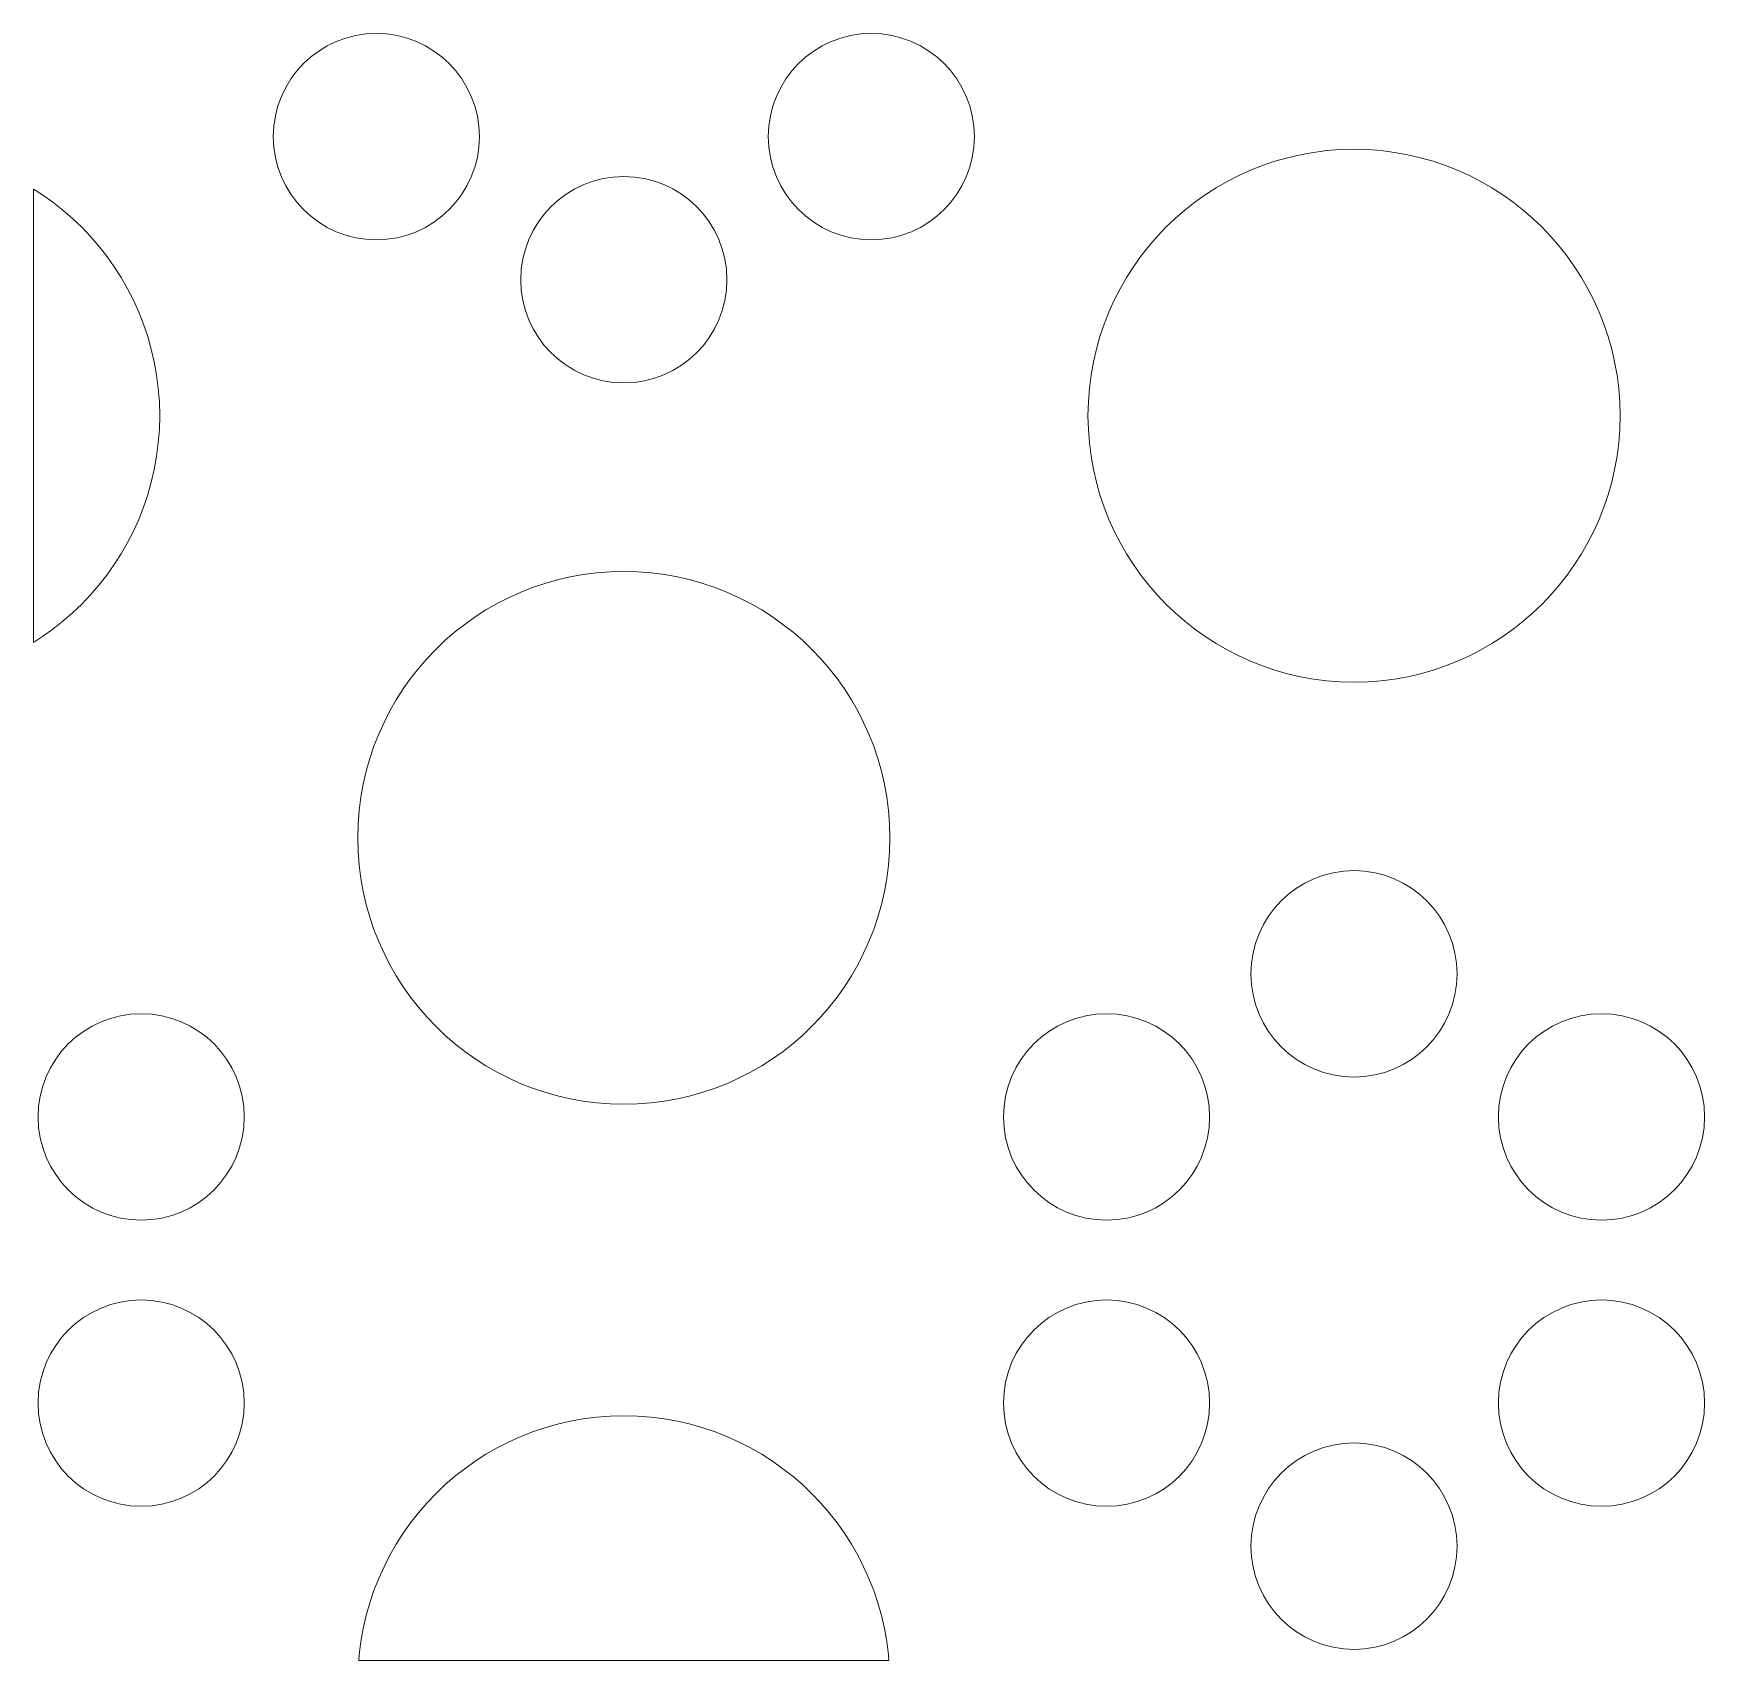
# Model space of a CAD drawing. Header units: millimetres. Extents: x -1200 to 1200, y -590 to 590.
# Drawn here: x -1200 to -905.4, y -590 to -303.1 of the extents above; entities that cross this region are included whole.
import ezdxf

# ---------------------------------------------------------------- set-up
doc = ezdxf.new("R2010")
doc.units = ezdxf.units.MM
doc.header["$MEASUREMENT"] = 0
doc.layers.add('Layer 1', color=7, linetype='Continuous')

msp = doc.modelspace()

# ---------------------------------------------------------------- linework, layer by layer
at = {"layer": 'Layer 1', "color": 250, "lineweight": 20}
for points, knots in [([(-1157.7501, -321.3092), (-1157.7501, -311.2579), (-1149.6158, -303.1121), (-1139.5788, -303.1121), (-1129.5465, -303.1121), (-1121.4071, -311.2579), (-1121.4071, -321.3092), (-1121.4071, -331.3557), (-1129.5465, -339.5016), (-1139.5788, -339.5016), (-1149.6158, -339.5016), (-1157.7501, -331.3557), (-1157.7501, -321.3092)], [0, 0, 0, 0, 0.25, 0.25, 0.25, 0.5, 0.5, 0.5, 0.75, 0.75, 0.75, 1, 1, 1, 1]), ([(-1070.4766, -321.3092), (-1070.4766, -311.2579), (-1062.3374, -303.1121), (-1052.3049, -303.1121), (-1042.2727, -303.1121), (-1034.1336, -311.2579), (-1034.1336, -321.3092), (-1034.1336, -331.3557), (-1042.2727, -339.5016), (-1052.3049, -339.5016), (-1062.3374, -339.5016), (-1070.4766, -331.3557), (-1070.4766, -321.3092)], [0, 0, 0, 0, 0.25, 0.25, 0.25, 0.5, 0.5, 0.5, 0.75, 0.75, 0.75, 1, 1, 1, 1]), ([(-1012.622, -382.2619), (-1012.622, -382.2619), (-1013.1453, -379.9894), (-1013.1453, -379.9894), (-1013.1453, -379.9894), (-1013.5602, -377.6783), (-1013.5602, -377.6783), (-1013.5602, -377.6783), (-1013.8592, -375.3285), (-1013.8592, -375.3285), (-1013.8592, -375.3285), (-1014.0377, -372.94), (-1014.0377, -372.94), (-1014.0377, -372.94), (-1014.1003, -370.5178), (-1014.1003, -370.5178), (-1014.1003, -370.5178), (-1014.0377, -368.0954), (-1014.0377, -368.0954), (-1014.0377, -368.0954), (-1013.8592, -365.707), (-1013.8592, -365.707), (-1013.8592, -365.707), (-1013.5602, -363.3547), (-1013.5602, -363.3547), (-1013.5602, -363.3547), (-1013.1453, -361.0435), (-1013.1453, -361.0435), (-1013.1453, -361.0435), (-1012.622, -358.7734), (-1012.622, -358.7734), (-1012.622, -358.7734), (-1011.9904, -356.5468), (-1011.9904, -356.5468), (-1011.9904, -356.5468), (-1011.2547, -354.3661), (-1011.2547, -354.3661), (-1011.2547, -354.3661), (-1010.4155, -352.236), (-1010.4155, -352.236), (-1010.4155, -352.236), (-1009.4772, -350.1567), (-1009.4772, -350.1567), (-1009.4772, -350.1567), (-1008.4404, -348.133), (-1008.4404, -348.133), (-1008.4404, -348.133), (-1007.3117, -346.1646), (-1007.3117, -346.1646), (-1007.3117, -346.1646), (-1006.0914, -344.2591), (-1006.0914, -344.2591), (-1006.0914, -344.2591), (-1004.7843, -342.4164), (-1004.7843, -342.4164), (-1004.7843, -342.4164), (-1003.3881, -340.6415), (-1003.3881, -340.6415), (-1003.3881, -340.6415), (-1001.912, -338.9341), (-1001.912, -338.9341), (-1001.912, -338.9341), (-1000.3568, -337.3015), (-1000.3568, -337.3015), (-1000.3568, -337.3015), (-998.7312, -335.7439), (-998.7312, -335.7439), (-998.7312, -335.7439), (-997.0237, -334.2658), (-997.0237, -334.2658), (-997.0237, -334.2658), (-995.2512, -332.8723), (-995.2512, -332.8723), (-995.2512, -332.8723), (-993.4111, -331.561), (-993.4111, -331.561), (-993.4111, -331.561), (-991.5084, -330.339), (-991.5084, -330.339), (-991.5084, -330.339), (-989.5454, -329.2088), (-989.5454, -329.2088), (-989.5454, -329.2088), (-987.5222, -328.1727), (-987.5222, -328.1727), (-987.5222, -328.1727), (-985.4457, -327.2309), (-985.4457, -327.2309), (-985.4457, -327.2309), (-983.3209, -326.3905), (-983.3209, -326.3905), (-983.3209, -326.3905), (-981.1409, -325.6513), (-981.1409, -325.6513), (-981.1409, -325.6513), (-978.9174, -325.0211), (-978.9174, -325.0211), (-978.9174, -325.0211), (-976.6482, -324.4946), (-976.6482, -324.4946), (-976.6482, -324.4946), (-974.3403, -324.0816), (-974.3403, -324.0816), (-974.3403, -324.0816), (-971.9938, -323.7821), (-971.9938, -323.7821), (-971.9938, -323.7821), (-969.6085, -323.6034), (-969.6085, -323.6034), (-969.6085, -323.6034), (-967.1898, -323.5431), (-967.1898, -323.5431), (-967.1898, -323.5431), (-964.7709, -323.6034), (-964.7709, -323.6034), (-964.7709, -323.6034), (-962.3882, -323.7821), (-962.3882, -323.7821), (-962.3882, -323.7821), (-960.0418, -324.0816), (-960.0418, -324.0816), (-960.0418, -324.0816), (-957.7314, -324.4946), (-957.7314, -324.4946), (-957.7314, -324.4946), (-955.4647, -325.0211), (-955.4647, -325.0211), (-955.4647, -325.0211), (-953.2386, -325.6513), (-953.2386, -325.6513), (-953.2386, -325.6513), (-951.0634, -326.3905), (-951.0634, -326.3905), (-951.0634, -326.3905), (-948.9338, -327.2309), (-948.9338, -327.2309), (-948.9338, -327.2309), (-946.8574, -328.1727), (-946.8574, -328.1727), (-946.8574, -328.1727), (-944.8366, -329.2088), (-944.8366, -329.2088), (-944.8366, -329.2088), (-942.8736, -330.339), (-942.8736, -330.339), (-942.8736, -330.339), (-940.9708, -331.561), (-940.9708, -331.561), (-940.9708, -331.561), (-939.1284, -332.8723), (-939.1284, -332.8723), (-939.1284, -332.8723), (-937.3559, -334.2658), (-937.3559, -334.2658), (-937.3559, -334.2658), (-935.6533, -335.7439), (-935.6533, -335.7439), (-935.6533, -335.7439), (-934.0229, -337.3015), (-934.0229, -337.3015), (-934.0229, -337.3015), (-932.4652, -338.9365), (-932.4652, -338.9365), (-932.4652, -338.9365), (-930.9916, -340.6415), (-930.9916, -340.6415), (-930.9916, -340.6415), (-929.5976, -342.4164), (-929.5976, -342.4164), (-929.5976, -342.4164), (-928.2881, -344.2591), (-928.2881, -344.2591), (-928.2881, -344.2591), (-927.0679, -346.1646), (-927.0679, -346.1646), (-927.0679, -346.1646), (-925.9392, -348.133), (-925.9392, -348.133), (-925.9392, -348.133), (-924.9047, -350.1567), (-924.9047, -350.1567), (-924.9047, -350.1567), (-923.9642, -352.236), (-923.9642, -352.236), (-923.9642, -352.236), (-923.1274, -354.3661), (-923.1274, -354.3661), (-923.1274, -354.3661), (-922.3895, -356.5468), (-922.3895, -356.5468), (-922.3895, -356.5468), (-921.7576, -358.7711), (-921.7576, -358.7711), (-921.7576, -358.7711), (-921.2342, -361.0435), (-921.2342, -361.0435), (-921.2342, -361.0435), (-920.8194, -363.3547), (-920.8194, -363.3547), (-920.8194, -363.3547), (-920.5252, -365.707), (-920.5252, -365.707), (-920.5252, -365.707), (-920.342, -368.0954), (-920.342, -368.0954), (-920.342, -368.0954), (-920.2818, -370.5178), (-920.2818, -370.5178), (-920.2818, -370.5178), (-920.342, -372.94), (-920.342, -372.94), (-920.342, -372.94), (-920.5252, -375.3285), (-920.5252, -375.3285), (-920.5252, -375.3285), (-920.8194, -377.6783), (-920.8194, -377.6783), (-920.8194, -377.6783), (-921.2342, -379.9918), (-921.2342, -379.9918), (-921.2342, -379.9918), (-921.7576, -382.2619), (-921.7576, -382.2619), (-921.7576, -382.2619), (-922.3895, -384.4862), (-922.3895, -384.4862), (-922.3895, -384.4862), (-923.1274, -386.667), (-923.1274, -386.667), (-923.1274, -386.667), (-923.9642, -388.7994), (-923.9642, -388.7994), (-923.9642, -388.7994), (-924.9047, -390.8764), (-924.9047, -390.8764), (-924.9047, -390.8764), (-925.9392, -392.9001), (-925.9392, -392.9001), (-925.9392, -392.9001), (-927.0679, -394.8683), (-927.0679, -394.8683), (-927.0679, -394.8683), (-928.2881, -396.7739), (-928.2881, -396.7739), (-928.2881, -396.7739), (-929.5976, -398.6164), (-929.5976, -398.6164), (-929.5976, -398.6164), (-930.9916, -400.394), (-930.9916, -400.394), (-930.9916, -400.394), (-932.4652, -402.0991), (-932.4652, -402.0991), (-932.4652, -402.0991), (-934.0229, -403.7315), (-934.0229, -403.7315), (-934.0229, -403.7315), (-935.6533, -405.2916), (-935.6533, -405.2916), (-935.6533, -405.2916), (-937.3559, -406.7672), (-937.3559, -406.7672), (-937.3559, -406.7672), (-939.1284, -408.1631), (-939.1284, -408.1631), (-939.1284, -408.1631), (-940.9708, -409.4743), (-940.9708, -409.4743), (-940.9708, -409.4743), (-942.8736, -410.6965), (-942.8736, -410.6965), (-942.8736, -410.6965), (-944.8366, -411.8267), (-944.8366, -411.8267), (-944.8366, -411.8267), (-946.8574, -412.8628), (-946.8574, -412.8628), (-946.8574, -412.8628), (-948.9338, -413.8047), (-948.9338, -413.8047), (-948.9338, -413.8047), (-951.0634, -414.6451), (-951.0634, -414.6451), (-951.0634, -414.6451), (-953.2386, -415.3817), (-953.2386, -415.3817), (-953.2386, -415.3817), (-955.4647, -416.0144), (-955.4647, -416.0144), (-955.4647, -416.0144), (-957.7314, -416.5384), (-957.7314, -416.5384), (-957.7314, -416.5384), (-960.0418, -416.9491), (-960.0418, -416.9491), (-960.0418, -416.9491), (-962.3882, -417.2484), (-962.3882, -417.2484), (-962.3882, -417.2484), (-964.7709, -417.4318), (-964.7709, -417.4318), (-964.7709, -417.4318), (-967.1898, -417.4923), (-967.1898, -417.4923), (-967.1898, -417.4923), (-969.6085, -417.4318), (-969.6085, -417.4318), (-969.6085, -417.4318), (-971.9938, -417.2484), (-971.9938, -417.2484), (-971.9938, -417.2484), (-974.3403, -416.9491), (-974.3403, -416.9491), (-974.3403, -416.9491), (-976.6506, -416.5384), (-976.6506, -416.5384), (-976.6506, -416.5384), (-978.9174, -416.0144), (-978.9174, -416.0144), (-978.9174, -416.0144), (-981.1409, -415.3817), (-981.1409, -415.3817), (-981.1409, -415.3817), (-983.3163, -414.6451), (-983.3163, -414.6451), (-983.3163, -414.6451), (-985.4457, -413.8047), (-985.4457, -413.8047), (-985.4457, -413.8047), (-987.5222, -412.8628), (-987.5222, -412.8628), (-987.5222, -412.8628), (-989.5454, -411.8267), (-989.5454, -411.8267), (-989.5454, -411.8267), (-991.5084, -410.6965), (-991.5084, -410.6965), (-991.5084, -410.6965), (-993.4111, -409.4743), (-993.4111, -409.4743), (-993.4111, -409.4743), (-995.2512, -408.1631), (-995.2512, -408.1631), (-995.2512, -408.1631), (-997.0237, -406.7672), (-997.0237, -406.7672), (-997.0237, -406.7672), (-998.7312, -405.2916), (-998.7312, -405.2916), (-998.7312, -405.2916), (-1000.3568, -403.7315), (-1000.3568, -403.7315), (-1000.3568, -403.7315), (-1001.912, -402.0991), (-1001.912, -402.0991), (-1001.912, -402.0991), (-1003.3881, -400.394), (-1003.3881, -400.394), (-1003.3881, -400.394), (-1004.7843, -398.6164), (-1004.7843, -398.6164), (-1004.7843, -398.6164), (-1006.0914, -396.7739), (-1006.0914, -396.7739), (-1006.0914, -396.7739), (-1007.3117, -394.8683), (-1007.3117, -394.8683), (-1007.3117, -394.8683), (-1008.4404, -392.9001), (-1008.4404, -392.9001), (-1008.4404, -392.9001), (-1009.4772, -390.8764), (-1009.4772, -390.8764), (-1009.4772, -390.8764), (-1010.4155, -388.7994), (-1010.4155, -388.7994), (-1010.4155, -388.7994), (-1011.2547, -386.667), (-1011.2547, -386.667), (-1011.2547, -386.667), (-1011.9904, -384.4862), (-1011.9904, -384.4862), (-1011.9904, -384.4862), (-1012.622, -382.2619), (-1012.622, -382.2619)], [0, 0, 0, 0, 0.0078125, 0.0078125, 0.0078125, 0.015625, 0.015625, 0.015625, 0.0234375, 0.0234375, 0.0234375, 0.03125, 0.03125, 0.03125, 0.0390625, 0.0390625, 0.0390625, 0.046875, 0.046875, 0.046875, 0.0546875, 0.0546875, 0.0546875, 0.0625, 0.0625, 0.0625, 0.0703125, 0.0703125, 0.0703125, 0.078125, 0.078125, 0.078125, 0.0859375, 0.0859375, 0.0859375, 0.09375, 0.09375, 0.09375, 0.1015625, 0.1015625, 0.1015625, 0.109375, 0.109375, 0.109375, 0.1171875, 0.1171875, 0.1171875, 0.125, 0.125, 0.125, 0.1328125, 0.1328125, 0.1328125, 0.140625, 0.140625, 0.140625, 0.1484375, 0.1484375, 0.1484375, 0.15625, 0.15625, 0.15625, 0.1640625, 0.1640625, 0.1640625, 0.171875, 0.171875, 0.171875, 0.1796875, 0.1796875, 0.1796875, 0.1875, 0.1875, 0.1875, 0.1953125, 0.1953125, 0.1953125, 0.203125, 0.203125, 0.203125, 0.2109375, 0.2109375, 0.2109375, 0.21875, 0.21875, 0.21875, 0.2265625, 0.2265625, 0.2265625, 0.234375, 0.234375, 0.234375, 0.2421875, 0.2421875, 0.2421875, 0.25, 0.25, 0.25, 0.2578125, 0.2578125, 0.2578125, 0.265625, 0.265625, 0.265625, 0.2734375, 0.2734375, 0.2734375, 0.28125, 0.28125, 0.28125, 0.2890625, 0.2890625, 0.2890625, 0.296875, 0.296875, 0.296875, 0.3046875, 0.3046875, 0.3046875, 0.3125, 0.3125, 0.3125, 0.3203125, 0.3203125, 0.3203125, 0.328125, 0.328125, 0.328125, 0.3359375, 0.3359375, 0.3359375, 0.34375, 0.34375, 0.34375, 0.3515625, 0.3515625, 0.3515625, 0.359375, 0.359375, 0.359375, 0.3671875, 0.3671875, 0.3671875, 0.375, 0.375, 0.375, 0.3828125, 0.3828125, 0.3828125, 0.390625, 0.390625, 0.390625, 0.3984375, 0.3984375, 0.3984375, 0.40625, 0.40625, 0.40625, 0.4140625, 0.4140625, 0.4140625, 0.421875, 0.421875, 0.421875, 0.4296875, 0.4296875, 0.4296875, 0.4375, 0.4375, 0.4375, 0.4453125, 0.4453125, 0.4453125, 0.453125, 0.453125, 0.453125, 0.4609375, 0.4609375, 0.4609375, 0.46875, 0.46875, 0.46875, 0.4765625, 0.4765625, 0.4765625, 0.484375, 0.484375, 0.484375, 0.4921875, 0.4921875, 0.4921875, 0.5, 0.5, 0.5, 0.5078125, 0.5078125, 0.5078125, 0.515625, 0.515625, 0.515625, 0.5234375, 0.5234375, 0.5234375, 0.53125, 0.53125, 0.53125, 0.5390625, 0.5390625, 0.5390625, 0.546875, 0.546875, 0.546875, 0.5546875, 0.5546875, 0.5546875, 0.5625, 0.5625, 0.5625, 0.5703125, 0.5703125, 0.5703125, 0.578125, 0.578125, 0.578125, 0.5859375, 0.5859375, 0.5859375, 0.59375, 0.59375, 0.59375, 0.6015625, 0.6015625, 0.6015625, 0.609375, 0.609375, 0.609375, 0.6171875, 0.6171875, 0.6171875, 0.625, 0.625, 0.625, 0.6328125, 0.6328125, 0.6328125, 0.640625, 0.640625, 0.640625, 0.6484375, 0.6484375, 0.6484375, 0.65625, 0.65625, 0.65625, 0.6640625, 0.6640625, 0.6640625, 0.671875, 0.671875, 0.671875, 0.6796875, 0.6796875, 0.6796875, 0.6875, 0.6875, 0.6875, 0.6953125, 0.6953125, 0.6953125, 0.703125, 0.703125, 0.703125, 0.7109375, 0.7109375, 0.7109375, 0.71875, 0.71875, 0.71875, 0.7265625, 0.7265625, 0.7265625, 0.734375, 0.734375, 0.734375, 0.7421875, 0.7421875, 0.7421875, 0.75, 0.75, 0.75, 0.7578125, 0.7578125, 0.7578125, 0.765625, 0.765625, 0.765625, 0.7734375, 0.7734375, 0.7734375, 0.78125, 0.78125, 0.78125, 0.7890625, 0.7890625, 0.7890625, 0.796875, 0.796875, 0.796875, 0.8046875, 0.8046875, 0.8046875, 0.8125, 0.8125, 0.8125, 0.8203125, 0.8203125, 0.8203125, 0.828125, 0.828125, 0.828125, 0.8359375, 0.8359375, 0.8359375, 0.84375, 0.84375, 0.84375, 0.8515625, 0.8515625, 0.8515625, 0.859375, 0.859375, 0.859375, 0.8671875, 0.8671875, 0.8671875, 0.875, 0.875, 0.875, 0.8828125, 0.8828125, 0.8828125, 0.890625, 0.890625, 0.890625, 0.8984375, 0.8984375, 0.8984375, 0.90625, 0.90625, 0.90625, 0.9140625, 0.9140625, 0.9140625, 0.921875, 0.921875, 0.921875, 0.9296875, 0.9296875, 0.9296875, 0.9375, 0.9375, 0.9375, 0.9453125, 0.9453125, 0.9453125, 0.953125, 0.953125, 0.953125, 0.9609375, 0.9609375, 0.9609375, 0.96875, 0.96875, 0.96875, 0.9765625, 0.9765625, 0.9765625, 0.984375, 0.984375, 0.984375, 0.9921875, 0.9921875, 0.9921875, 1, 1, 1, 1]), ([(-1095.9429, -328.3392), (-1085.9084, -328.3392), (-1077.7715, -336.4877), (-1077.7715, -346.5366), (-1077.7715, -356.5855), (-1085.9084, -364.7338), (-1095.9429, -364.7338), (-1105.9777, -364.7338), (-1114.1146, -356.5855), (-1114.1146, -346.5366), (-1114.1146, -336.4877), (-1105.9777, -328.3392), (-1095.9429, -328.3392)], [0, 0, 0, 0, 0.25, 0.25, 0.25, 0.5, 0.5, 0.5, 0.75, 0.75, 0.75, 1, 1, 1, 1]), ([(-1200.05, -410.4876), (-1200.05, -410.4876), (-1200.05, -330.5479), (-1200.05, -330.5479), (-1200.05, -330.5479), (-1198.4725, -331.561), (-1198.4725, -331.561), (-1198.4725, -331.561), (-1196.6323, -332.8723), (-1196.6323, -332.8723), (-1196.6323, -332.8723), (-1194.8599, -334.2658), (-1194.8599, -334.2658), (-1194.8599, -334.2658), (-1193.1549, -335.7439), (-1193.1549, -335.7439), (-1193.1549, -335.7439), (-1191.5246, -337.3015), (-1191.5246, -337.3015), (-1191.5246, -337.3015), (-1189.9692, -338.9365), (-1189.9692, -338.9365), (-1189.9692, -338.9365), (-1188.4932, -340.6415), (-1188.4932, -340.6415), (-1188.4932, -340.6415), (-1187.1018, -342.4164), (-1187.1018, -342.4164), (-1187.1018, -342.4164), (-1185.7923, -344.2591), (-1185.7923, -344.2591), (-1185.7923, -344.2591), (-1184.5719, -346.1646), (-1184.5719, -346.1646), (-1184.5719, -346.1646), (-1183.4433, -348.133), (-1183.4433, -348.133), (-1183.4433, -348.133), (-1182.4087, -350.1567), (-1182.4087, -350.1567), (-1182.4087, -350.1567), (-1181.4683, -352.236), (-1181.4683, -352.236), (-1181.4683, -352.236), (-1180.6291, -354.3661), (-1180.6291, -354.3661), (-1180.6291, -354.3661), (-1179.8934, -356.5468), (-1179.8934, -356.5468), (-1179.8934, -356.5468), (-1179.2617, -358.7711), (-1179.2617, -358.7711), (-1179.2617, -358.7711), (-1178.7384, -361.0435), (-1178.7384, -361.0435), (-1178.7384, -361.0435), (-1178.3235, -363.3547), (-1178.3235, -363.3547), (-1178.3235, -363.3547), (-1178.0268, -365.707), (-1178.0268, -365.707), (-1178.0268, -365.707), (-1177.846, -368.0954), (-1177.846, -368.0954), (-1177.846, -368.0954), (-1177.7833, -370.5178), (-1177.7833, -370.5178), (-1177.7833, -370.5178), (-1177.846, -372.94), (-1177.846, -372.94), (-1177.846, -372.94), (-1178.0268, -375.3285), (-1178.0268, -375.3285), (-1178.0268, -375.3285), (-1178.3235, -377.6783), (-1178.3235, -377.6783), (-1178.3235, -377.6783), (-1178.7384, -379.9918), (-1178.7384, -379.9918), (-1178.7384, -379.9918), (-1179.2617, -382.2619), (-1179.2617, -382.2619), (-1179.2617, -382.2619), (-1179.8934, -384.4862), (-1179.8934, -384.4862), (-1179.8934, -384.4862), (-1180.6291, -386.667), (-1180.6291, -386.667), (-1180.6291, -386.667), (-1181.4683, -388.7994), (-1181.4683, -388.7994), (-1181.4683, -388.7994), (-1182.4087, -390.8764), (-1182.4087, -390.8764), (-1182.4087, -390.8764), (-1183.4433, -392.9001), (-1183.4433, -392.9001), (-1183.4433, -392.9001), (-1184.5719, -394.8683), (-1184.5719, -394.8683), (-1184.5719, -394.8683), (-1185.7923, -396.7739), (-1185.7923, -396.7739), (-1185.7923, -396.7739), (-1187.1018, -398.6164), (-1187.1018, -398.6164), (-1187.1018, -398.6164), (-1188.4932, -400.394), (-1188.4932, -400.394), (-1188.4932, -400.394), (-1189.9692, -402.0991), (-1189.9692, -402.0991), (-1189.9692, -402.0991), (-1191.5246, -403.7315), (-1191.5246, -403.7315), (-1191.5246, -403.7315), (-1193.1572, -405.2916), (-1193.1572, -405.2916), (-1193.1572, -405.2916), (-1194.8599, -406.7672), (-1194.8599, -406.7672), (-1194.8599, -406.7672), (-1196.6323, -408.1631), (-1196.6323, -408.1631), (-1196.6323, -408.1631), (-1198.4725, -409.4743), (-1198.4725, -409.4743), (-1198.4725, -409.4743), (-1200.05, -410.4876), (-1200.05, -410.4876)], [0, 0, 0, 0, 0.02325581, 0.02325581, 0.02325581, 0.04651163, 0.04651163, 0.04651163, 0.06976744, 0.06976744, 0.06976744, 0.09302326, 0.09302326, 0.09302326, 0.11627907, 0.11627907, 0.11627907, 0.13953488, 0.13953488, 0.13953488, 0.1627907, 0.1627907, 0.1627907, 0.18604651, 0.18604651, 0.18604651, 0.20930233, 0.20930233, 0.20930233, 0.23255814, 0.23255814, 0.23255814, 0.25581395, 0.25581395, 0.25581395, 0.27906977, 0.27906977, 0.27906977, 0.30232558, 0.30232558, 0.30232558, 0.3255814, 0.3255814, 0.3255814, 0.34883721, 0.34883721, 0.34883721, 0.37209302, 0.37209302, 0.37209302, 0.39534884, 0.39534884, 0.39534884, 0.41860465, 0.41860465, 0.41860465, 0.44186047, 0.44186047, 0.44186047, 0.46511628, 0.46511628, 0.46511628, 0.48837209, 0.48837209, 0.48837209, 0.51162791, 0.51162791, 0.51162791, 0.53488372, 0.53488372, 0.53488372, 0.55813953, 0.55813953, 0.55813953, 0.58139535, 0.58139535, 0.58139535, 0.60465116, 0.60465116, 0.60465116, 0.62790698, 0.62790698, 0.62790698, 0.65116279, 0.65116279, 0.65116279, 0.6744186, 0.6744186, 0.6744186, 0.69767442, 0.69767442, 0.69767442, 0.72093023, 0.72093023, 0.72093023, 0.74418605, 0.74418605, 0.74418605, 0.76744186, 0.76744186, 0.76744186, 0.79069767, 0.79069767, 0.79069767, 0.81395349, 0.81395349, 0.81395349, 0.8372093, 0.8372093, 0.8372093, 0.86046512, 0.86046512, 0.86046512, 0.88372093, 0.88372093, 0.88372093, 0.90697674, 0.90697674, 0.90697674, 0.93023256, 0.93023256, 0.93023256, 0.95348837, 0.95348837, 0.95348837, 0.97674419, 0.97674419, 0.97674419, 1, 1, 1, 1]), ([(-1142.8511, -444.9561), (-1142.8511, -444.9561), (-1142.7908, -442.5337), (-1142.7908, -442.5337), (-1142.7908, -442.5337), (-1142.6077, -440.1453), (-1142.6077, -440.1453), (-1142.6077, -440.1453), (-1142.311, -437.7955), (-1142.311, -437.7955), (-1142.311, -437.7955), (-1141.8962, -435.4843), (-1141.8962, -435.4843), (-1141.8962, -435.4843), (-1141.3753, -433.2117), (-1141.3753, -433.2117), (-1141.3753, -433.2117), (-1140.7433, -430.9875), (-1140.7433, -430.9875), (-1140.7433, -430.9875), (-1140.0056, -428.8067), (-1140.0056, -428.8067), (-1140.0056, -428.8067), (-1139.1686, -426.6766), (-1139.1686, -426.6766), (-1139.1686, -426.6766), (-1138.2281, -424.5974), (-1138.2281, -424.5974), (-1138.2281, -424.5974), (-1137.1912, -422.5735), (-1137.1912, -422.5735), (-1137.1912, -422.5735), (-1136.0649, -420.6053), (-1136.0649, -420.6053), (-1136.0649, -420.6053), (-1134.8422, -418.6999), (-1134.8422, -418.6999), (-1134.8422, -418.6999), (-1133.5351, -416.8572), (-1133.5351, -416.8572), (-1133.5351, -416.8572), (-1132.1387, -415.0797), (-1132.1387, -415.0797), (-1132.1387, -415.0797), (-1130.6653, -413.3748), (-1130.6653, -413.3748), (-1130.6653, -413.3748), (-1129.1123, -411.7421), (-1129.1123, -411.7421), (-1129.1123, -411.7421), (-1127.4796, -410.1844), (-1127.4796, -410.1844), (-1127.4796, -410.1844), (-1125.777, -408.7065), (-1125.777, -408.7065), (-1125.777, -408.7065), (-1124.0044, -407.313), (-1124.0044, -407.313), (-1124.0044, -407.313), (-1122.162, -405.9992), (-1122.162, -405.9992), (-1122.162, -405.9992), (-1120.2592, -404.7772), (-1120.2592, -404.7772), (-1120.2592, -404.7772), (-1118.2962, -403.6471), (-1118.2962, -403.6471), (-1118.2962, -403.6471), (-1116.2753, -402.611), (-1116.2753, -402.611), (-1116.2753, -402.611), (-1114.1965, -401.6692), (-1114.1965, -401.6692), (-1114.1965, -401.6692), (-1112.0696, -400.8287), (-1112.0696, -400.8287), (-1112.0696, -400.8287), (-1109.8894, -400.0922), (-1109.8894, -400.0922), (-1109.8894, -400.0922), (-1107.6683, -399.4594), (-1107.6683, -399.4594), (-1107.6683, -399.4594), (-1105.4015, -398.9352), (-1105.4015, -398.9352), (-1105.4015, -398.9352), (-1103.0934, -398.5248), (-1103.0934, -398.5248), (-1103.0934, -398.5248), (-1100.7446, -398.2252), (-1100.7446, -398.2252), (-1100.7446, -398.2252), (-1098.3619, -398.0417), (-1098.3619, -398.0417), (-1098.3619, -398.0417), (-1095.9429, -397.9813), (-1095.9429, -397.9813), (-1095.9429, -397.9813), (-1093.5218, -398.0417), (-1093.5218, -398.0417), (-1093.5218, -398.0417), (-1091.1391, -398.2252), (-1091.1391, -398.2252), (-1091.1391, -398.2252), (-1088.7902, -398.5248), (-1088.7902, -398.5248), (-1088.7902, -398.5248), (-1086.4798, -398.9352), (-1086.4798, -398.9352), (-1086.4798, -398.9352), (-1084.2155, -399.4594), (-1084.2155, -399.4594), (-1084.2155, -399.4594), (-1081.9943, -400.0922), (-1081.9943, -400.0922), (-1081.9943, -400.0922), (-1079.8141, -400.8287), (-1079.8141, -400.8287), (-1079.8141, -400.8287), (-1077.6872, -401.6692), (-1077.6872, -401.6692), (-1077.6872, -401.6692), (-1075.6108, -402.611), (-1075.6108, -402.611), (-1075.6108, -402.611), (-1073.5875, -403.6471), (-1073.5875, -403.6471), (-1073.5875, -403.6471), (-1071.6244, -404.7772), (-1071.6244, -404.7772), (-1071.6244, -404.7772), (-1069.7216, -405.9992), (-1069.7216, -405.9992), (-1069.7216, -405.9992), (-1067.884, -407.313), (-1067.884, -407.313), (-1067.884, -407.313), (-1066.1066, -408.7065), (-1066.1066, -408.7065), (-1066.1066, -408.7065), (-1064.4041, -410.1844), (-1064.4041, -410.1844), (-1064.4041, -410.1844), (-1062.7714, -411.7421), (-1062.7714, -411.7421), (-1062.7714, -411.7421), (-1061.2184, -413.3748), (-1061.2184, -413.3748), (-1061.2184, -413.3748), (-1059.7425, -415.0797), (-1059.7425, -415.0797), (-1059.7425, -415.0797), (-1058.3485, -416.8572), (-1058.3485, -416.8572), (-1058.3485, -416.8572), (-1057.0415, -418.6999), (-1057.0415, -418.6999), (-1057.0415, -418.6999), (-1055.8187, -420.6053), (-1055.8187, -420.6053), (-1055.8187, -420.6053), (-1054.6924, -422.5735), (-1054.6924, -422.5735), (-1054.6924, -422.5735), (-1053.6556, -424.5974), (-1053.6556, -424.5974), (-1053.6556, -424.5974), (-1052.7175, -426.6766), (-1052.7175, -426.6766), (-1052.7175, -426.6766), (-1051.8782, -428.8067), (-1051.8782, -428.8067), (-1051.8782, -428.8067), (-1051.1403, -430.9875), (-1051.1403, -430.9875), (-1051.1403, -430.9875), (-1050.5084, -433.2117), (-1050.5084, -433.2117), (-1050.5084, -433.2117), (-1049.9875, -435.4843), (-1049.9875, -435.4843), (-1049.9875, -435.4843), (-1049.5727, -437.7955), (-1049.5727, -437.7955), (-1049.5727, -437.7955), (-1049.2736, -440.1453), (-1049.2736, -440.1453), (-1049.2736, -440.1453), (-1049.0929, -442.5337), (-1049.0929, -442.5337), (-1049.0929, -442.5337), (-1049.0325, -444.9561), (-1049.0325, -444.9561), (-1049.0325, -444.9561), (-1049.0929, -447.3782), (-1049.0929, -447.3782), (-1049.0929, -447.3782), (-1049.2736, -449.7667), (-1049.2736, -449.7667), (-1049.2736, -449.7667), (-1049.5727, -452.1189), (-1049.5727, -452.1189), (-1049.5727, -452.1189), (-1049.9875, -454.4301), (-1049.9875, -454.4301), (-1049.9875, -454.4301), (-1050.5084, -456.7002), (-1050.5084, -456.7002), (-1050.5084, -456.7002), (-1051.1403, -458.9269), (-1051.1403, -458.9269), (-1051.1403, -458.9269), (-1051.8782, -461.1076), (-1051.8782, -461.1076), (-1051.8782, -461.1076), (-1052.7175, -463.2377), (-1052.7175, -463.2377), (-1052.7175, -463.2377), (-1053.6556, -465.317), (-1053.6556, -465.317), (-1053.6556, -465.317), (-1054.6924, -467.3409), (-1054.6924, -467.3409), (-1054.6924, -467.3409), (-1055.8187, -469.3092), (-1055.8187, -469.3092), (-1055.8187, -469.3092), (-1057.0415, -471.217), (-1057.0415, -471.217), (-1057.0415, -471.217), (-1058.3485, -473.0572), (-1058.3485, -473.0572), (-1058.3485, -473.0572), (-1059.7425, -474.8346), (-1059.7425, -474.8346), (-1059.7425, -474.8346), (-1061.2184, -476.5396), (-1061.2184, -476.5396), (-1061.2184, -476.5396), (-1062.7714, -478.1723), (-1062.7714, -478.1723), (-1062.7714, -478.1723), (-1064.4041, -479.7299), (-1064.4041, -479.7299), (-1064.4041, -479.7299), (-1066.1066, -481.2078), (-1066.1066, -481.2078), (-1066.1066, -481.2078), (-1067.8792, -482.6014), (-1067.8792, -482.6014), (-1067.8792, -482.6014), (-1069.7216, -483.9127), (-1069.7216, -483.9127), (-1069.7216, -483.9127), (-1071.6244, -485.1347), (-1071.6244, -485.1347), (-1071.6244, -485.1347), (-1073.5875, -486.265), (-1073.5875, -486.265), (-1073.5875, -486.265), (-1075.6108, -487.301), (-1075.6108, -487.301), (-1075.6108, -487.301), (-1077.6872, -488.2427), (-1077.6872, -488.2427), (-1077.6872, -488.2427), (-1079.8141, -489.0856), (-1079.8141, -489.0856), (-1079.8141, -489.0856), (-1081.9943, -489.8198), (-1081.9943, -489.8198), (-1081.9943, -489.8198), (-1084.2155, -490.4526), (-1084.2155, -490.4526), (-1084.2155, -490.4526), (-1086.4798, -490.9791), (-1086.4798, -490.9791), (-1086.4798, -490.9791), (-1088.7902, -491.3921), (-1088.7902, -491.3921), (-1088.7902, -491.3921), (-1091.1391, -491.6915), (-1091.1391, -491.6915), (-1091.1391, -491.6915), (-1093.5218, -491.8702), (-1093.5218, -491.8702), (-1093.5218, -491.8702), (-1095.9429, -491.9306), (-1095.9429, -491.9306), (-1095.9429, -491.9306), (-1098.3619, -491.8702), (-1098.3619, -491.8702), (-1098.3619, -491.8702), (-1100.7446, -491.6915), (-1100.7446, -491.6915), (-1100.7446, -491.6915), (-1103.0934, -491.3921), (-1103.0934, -491.3921), (-1103.0934, -491.3921), (-1105.4015, -490.9791), (-1105.4015, -490.9791), (-1105.4015, -490.9791), (-1107.6683, -490.4526), (-1107.6683, -490.4526), (-1107.6683, -490.4526), (-1109.8894, -489.8198), (-1109.8894, -489.8198), (-1109.8894, -489.8198), (-1112.0696, -489.0834), (-1112.0696, -489.0834), (-1112.0696, -489.0834), (-1114.1965, -488.2427), (-1114.1965, -488.2427), (-1114.1965, -488.2427), (-1116.2753, -487.301), (-1116.2753, -487.301), (-1116.2753, -487.301), (-1118.2962, -486.265), (-1118.2962, -486.265), (-1118.2962, -486.265), (-1120.2592, -485.1347), (-1120.2592, -485.1347), (-1120.2592, -485.1347), (-1122.162, -483.9127), (-1122.162, -483.9127), (-1122.162, -483.9127), (-1124.0044, -482.6014), (-1124.0044, -482.6014), (-1124.0044, -482.6014), (-1125.777, -481.2078), (-1125.777, -481.2078), (-1125.777, -481.2078), (-1127.4796, -479.7299), (-1127.4796, -479.7299), (-1127.4796, -479.7299), (-1129.1123, -478.1723), (-1129.1123, -478.1723), (-1129.1123, -478.1723), (-1130.6653, -476.5396), (-1130.6653, -476.5396), (-1130.6653, -476.5396), (-1132.1387, -474.8346), (-1132.1387, -474.8346), (-1132.1387, -474.8346), (-1133.5351, -473.0572), (-1133.5351, -473.0572), (-1133.5351, -473.0572), (-1134.8422, -471.217), (-1134.8422, -471.217), (-1134.8422, -471.217), (-1136.0649, -469.3092), (-1136.0649, -469.3092), (-1136.0649, -469.3092), (-1137.1912, -467.3409), (-1137.1912, -467.3409), (-1137.1912, -467.3409), (-1138.2281, -465.317), (-1138.2281, -465.317), (-1138.2281, -465.317), (-1139.1686, -463.2377), (-1139.1686, -463.2377), (-1139.1686, -463.2377), (-1140.0056, -461.1076), (-1140.0056, -461.1076), (-1140.0056, -461.1076), (-1140.7433, -458.9269), (-1140.7433, -458.9269), (-1140.7433, -458.9269), (-1141.3753, -456.7002), (-1141.3753, -456.7002), (-1141.3753, -456.7002), (-1141.8962, -454.4276), (-1141.8962, -454.4276), (-1141.8962, -454.4276), (-1142.311, -452.1189), (-1142.311, -452.1189), (-1142.311, -452.1189), (-1142.6077, -449.7667), (-1142.6077, -449.7667), (-1142.6077, -449.7667), (-1142.7908, -447.3782), (-1142.7908, -447.3782), (-1142.7908, -447.3782), (-1142.8511, -444.9561), (-1142.8511, -444.9561)], [0, 0, 0, 0, 0.0078125, 0.0078125, 0.0078125, 0.015625, 0.015625, 0.015625, 0.0234375, 0.0234375, 0.0234375, 0.03125, 0.03125, 0.03125, 0.0390625, 0.0390625, 0.0390625, 0.046875, 0.046875, 0.046875, 0.0546875, 0.0546875, 0.0546875, 0.0625, 0.0625, 0.0625, 0.0703125, 0.0703125, 0.0703125, 0.078125, 0.078125, 0.078125, 0.0859375, 0.0859375, 0.0859375, 0.09375, 0.09375, 0.09375, 0.1015625, 0.1015625, 0.1015625, 0.109375, 0.109375, 0.109375, 0.1171875, 0.1171875, 0.1171875, 0.125, 0.125, 0.125, 0.1328125, 0.1328125, 0.1328125, 0.140625, 0.140625, 0.140625, 0.1484375, 0.1484375, 0.1484375, 0.15625, 0.15625, 0.15625, 0.1640625, 0.1640625, 0.1640625, 0.171875, 0.171875, 0.171875, 0.1796875, 0.1796875, 0.1796875, 0.1875, 0.1875, 0.1875, 0.1953125, 0.1953125, 0.1953125, 0.203125, 0.203125, 0.203125, 0.2109375, 0.2109375, 0.2109375, 0.21875, 0.21875, 0.21875, 0.2265625, 0.2265625, 0.2265625, 0.234375, 0.234375, 0.234375, 0.2421875, 0.2421875, 0.2421875, 0.25, 0.25, 0.25, 0.2578125, 0.2578125, 0.2578125, 0.265625, 0.265625, 0.265625, 0.2734375, 0.2734375, 0.2734375, 0.28125, 0.28125, 0.28125, 0.2890625, 0.2890625, 0.2890625, 0.296875, 0.296875, 0.296875, 0.3046875, 0.3046875, 0.3046875, 0.3125, 0.3125, 0.3125, 0.3203125, 0.3203125, 0.3203125, 0.328125, 0.328125, 0.328125, 0.3359375, 0.3359375, 0.3359375, 0.34375, 0.34375, 0.34375, 0.3515625, 0.3515625, 0.3515625, 0.359375, 0.359375, 0.359375, 0.3671875, 0.3671875, 0.3671875, 0.375, 0.375, 0.375, 0.3828125, 0.3828125, 0.3828125, 0.390625, 0.390625, 0.390625, 0.3984375, 0.3984375, 0.3984375, 0.40625, 0.40625, 0.40625, 0.4140625, 0.4140625, 0.4140625, 0.421875, 0.421875, 0.421875, 0.4296875, 0.4296875, 0.4296875, 0.4375, 0.4375, 0.4375, 0.4453125, 0.4453125, 0.4453125, 0.453125, 0.453125, 0.453125, 0.4609375, 0.4609375, 0.4609375, 0.46875, 0.46875, 0.46875, 0.4765625, 0.4765625, 0.4765625, 0.484375, 0.484375, 0.484375, 0.4921875, 0.4921875, 0.4921875, 0.5, 0.5, 0.5, 0.5078125, 0.5078125, 0.5078125, 0.515625, 0.515625, 0.515625, 0.5234375, 0.5234375, 0.5234375, 0.53125, 0.53125, 0.53125, 0.5390625, 0.5390625, 0.5390625, 0.546875, 0.546875, 0.546875, 0.5546875, 0.5546875, 0.5546875, 0.5625, 0.5625, 0.5625, 0.5703125, 0.5703125, 0.5703125, 0.578125, 0.578125, 0.578125, 0.5859375, 0.5859375, 0.5859375, 0.59375, 0.59375, 0.59375, 0.6015625, 0.6015625, 0.6015625, 0.609375, 0.609375, 0.609375, 0.6171875, 0.6171875, 0.6171875, 0.625, 0.625, 0.625, 0.6328125, 0.6328125, 0.6328125, 0.640625, 0.640625, 0.640625, 0.6484375, 0.6484375, 0.6484375, 0.65625, 0.65625, 0.65625, 0.6640625, 0.6640625, 0.6640625, 0.671875, 0.671875, 0.671875, 0.6796875, 0.6796875, 0.6796875, 0.6875, 0.6875, 0.6875, 0.6953125, 0.6953125, 0.6953125, 0.703125, 0.703125, 0.703125, 0.7109375, 0.7109375, 0.7109375, 0.71875, 0.71875, 0.71875, 0.7265625, 0.7265625, 0.7265625, 0.734375, 0.734375, 0.734375, 0.7421875, 0.7421875, 0.7421875, 0.75, 0.75, 0.75, 0.7578125, 0.7578125, 0.7578125, 0.765625, 0.765625, 0.765625, 0.7734375, 0.7734375, 0.7734375, 0.78125, 0.78125, 0.78125, 0.7890625, 0.7890625, 0.7890625, 0.796875, 0.796875, 0.796875, 0.8046875, 0.8046875, 0.8046875, 0.8125, 0.8125, 0.8125, 0.8203125, 0.8203125, 0.8203125, 0.828125, 0.828125, 0.828125, 0.8359375, 0.8359375, 0.8359375, 0.84375, 0.84375, 0.84375, 0.8515625, 0.8515625, 0.8515625, 0.859375, 0.859375, 0.859375, 0.8671875, 0.8671875, 0.8671875, 0.875, 0.875, 0.875, 0.8828125, 0.8828125, 0.8828125, 0.890625, 0.890625, 0.890625, 0.8984375, 0.8984375, 0.8984375, 0.90625, 0.90625, 0.90625, 0.9140625, 0.9140625, 0.9140625, 0.921875, 0.921875, 0.921875, 0.9296875, 0.9296875, 0.9296875, 0.9375, 0.9375, 0.9375, 0.9453125, 0.9453125, 0.9453125, 0.953125, 0.953125, 0.953125, 0.9609375, 0.9609375, 0.9609375, 0.96875, 0.96875, 0.96875, 0.9765625, 0.9765625, 0.9765625, 0.984375, 0.984375, 0.984375, 0.9921875, 0.9921875, 0.9921875, 1, 1, 1, 1]), ([(-985.3612, -468.9373), (-985.3612, -458.8882), (-977.2269, -450.74), (-967.1898, -450.74), (-957.1575, -450.74), (-949.0183, -458.8882), (-949.0183, -468.9373), (-949.0183, -478.9861), (-957.1575, -487.1343), (-967.1898, -487.1343), (-977.2269, -487.1343), (-985.3612, -478.9861), (-985.3612, -468.9373)], [0, 0, 0, 0, 0.25, 0.25, 0.25, 0.5, 0.5, 0.5, 0.75, 0.75, 0.75, 1, 1, 1, 1]), ([(-1199.2274, -494.1692), (-1199.2274, -484.118), (-1191.0881, -475.9721), (-1181.056, -475.9721), (-1171.0236, -475.9721), (-1162.8844, -484.118), (-1162.8844, -494.1692), (-1162.8844, -504.2158), (-1171.0236, -512.3617), (-1181.056, -512.3617), (-1191.0881, -512.3617), (-1199.2274, -504.2158), (-1199.2274, -494.1692)], [0, 0, 0, 0, 0.25, 0.25, 0.25, 0.5, 0.5, 0.5, 0.75, 0.75, 0.75, 1, 1, 1, 1]), ([(-1028.9994, -494.1692), (-1028.9994, -484.118), (-1020.8625, -475.9721), (-1010.8278, -475.9721), (-1000.7955, -475.9721), (-992.6563, -484.118), (-992.6563, -494.1692), (-992.6563, -504.2158), (-1000.7955, -512.3617), (-1010.8278, -512.3617), (-1020.8625, -512.3617), (-1028.9994, -504.2158), (-1028.9994, -494.1692)], [0, 0, 0, 0, 0.25, 0.25, 0.25, 0.5, 0.5, 0.5, 0.75, 0.75, 0.75, 1, 1, 1, 1]), ([(-941.7232, -494.1692), (-941.7232, -484.118), (-933.589, -475.9721), (-923.5517, -475.9721), (-913.5195, -475.9721), (-905.3802, -484.118), (-905.3802, -494.1692), (-905.3802, -504.2158), (-913.5195, -512.3617), (-923.5517, -512.3617), (-933.589, -512.3617), (-941.7232, -504.2158), (-941.7232, -494.1692)], [0, 0, 0, 0, 0.25, 0.25, 0.25, 0.5, 0.5, 0.5, 0.75, 0.75, 0.75, 1, 1, 1, 1]), ([(-1199.2274, -544.6263), (-1199.2274, -534.58), (-1191.0881, -526.4293), (-1181.056, -526.4293), (-1171.0236, -526.4293), (-1162.8844, -534.58), (-1162.8844, -544.6263), (-1162.8844, -554.6729), (-1171.0236, -562.8235), (-1181.056, -562.8235), (-1191.0881, -562.8235), (-1199.2274, -554.6729), (-1199.2274, -544.6263)], [0, 0, 0, 0, 0.25, 0.25, 0.25, 0.5, 0.5, 0.5, 0.75, 0.75, 0.75, 1, 1, 1, 1]), ([(-1028.9994, -544.6263), (-1028.9994, -534.58), (-1020.8625, -526.4293), (-1010.8278, -526.4293), (-1000.7955, -526.4293), (-992.6563, -534.58), (-992.6563, -544.6263), (-992.6563, -554.6729), (-1000.7955, -562.8235), (-1010.8278, -562.8235), (-1020.8625, -562.8235), (-1028.9994, -554.6729), (-1028.9994, -544.6263)], [0, 0, 0, 0, 0.25, 0.25, 0.25, 0.5, 0.5, 0.5, 0.75, 0.75, 0.75, 1, 1, 1, 1]), ([(-941.7232, -544.6263), (-941.7232, -534.58), (-933.589, -526.4293), (-923.5517, -526.4293), (-913.5195, -526.4293), (-905.3802, -534.58), (-905.3802, -544.6263), (-905.3802, -554.6729), (-913.5195, -562.8235), (-923.5517, -562.8235), (-933.589, -562.8235), (-941.7232, -554.6729), (-941.7232, -544.6263)], [0, 0, 0, 0, 0.25, 0.25, 0.25, 0.5, 0.5, 0.5, 0.75, 0.75, 0.75, 1, 1, 1, 1]), ([(-1049.1979, -590.0266), (-1049.1979, -590.0266), (-1142.6843, -590.0266), (-1142.6843, -590.0266), (-1142.6843, -590.0266), (-1142.6077, -589.0265), (-1142.6077, -589.0265), (-1142.6077, -589.0265), (-1142.311, -586.6767), (-1142.311, -586.6767), (-1142.311, -586.6767), (-1141.8962, -584.3632), (-1141.8962, -584.3632), (-1141.8962, -584.3632), (-1141.3753, -582.0931), (-1141.3753, -582.0931), (-1141.3753, -582.0931), (-1140.7433, -579.8641), (-1140.7433, -579.8641), (-1140.7433, -579.8641), (-1140.0056, -577.6857), (-1140.0056, -577.6857), (-1140.0056, -577.6857), (-1139.1686, -575.5557), (-1139.1686, -575.5557), (-1139.1686, -575.5557), (-1138.2281, -573.4787), (-1138.2281, -573.4787), (-1138.2281, -573.4787), (-1137.1912, -571.4524), (-1137.1912, -571.4524), (-1137.1912, -571.4524), (-1136.0649, -569.4842), (-1136.0649, -569.4842), (-1136.0649, -569.4842), (-1134.8422, -567.5788), (-1134.8422, -567.5788), (-1134.8422, -567.5788), (-1133.5351, -565.7362), (-1133.5351, -565.7362), (-1133.5351, -565.7362), (-1132.1387, -563.9609), (-1132.1387, -563.9609), (-1132.1387, -563.9609), (-1130.6653, -562.2536), (-1130.6653, -562.2536), (-1130.6653, -562.2536), (-1129.1123, -560.6212), (-1129.1123, -560.6212), (-1129.1123, -560.6212), (-1127.4796, -559.0656), (-1127.4796, -559.0656), (-1127.4796, -559.0656), (-1125.777, -557.5879), (-1125.777, -557.5879), (-1125.777, -557.5879), (-1124.0044, -556.1895), (-1124.0044, -556.1895), (-1124.0044, -556.1895), (-1122.162, -554.8805), (-1122.162, -554.8805), (-1122.162, -554.8805), (-1120.2592, -553.6562), (-1120.2592, -553.6562), (-1120.2592, -553.6562), (-1118.2962, -552.526), (-1118.2962, -552.526), (-1118.2962, -552.526), (-1116.2753, -551.4899), (-1116.2753, -551.4899), (-1116.2753, -551.4899), (-1114.1965, -550.5481), (-1114.1965, -550.5481), (-1114.1965, -550.5481), (-1112.0696, -549.7101), (-1112.0696, -549.7101), (-1112.0696, -549.7101), (-1109.8894, -548.971), (-1109.8894, -548.971), (-1109.8894, -548.971), (-1107.6683, -548.3383), (-1107.6683, -548.3383), (-1107.6683, -548.3383), (-1105.4015, -547.8166), (-1105.4015, -547.8166), (-1105.4015, -547.8166), (-1103.0934, -547.4037), (-1103.0934, -547.4037), (-1103.0934, -547.4037), (-1100.7446, -547.1043), (-1100.7446, -547.1043), (-1100.7446, -547.1043), (-1098.3619, -546.9206), (-1098.3619, -546.9206), (-1098.3619, -546.9206), (-1095.9429, -546.8603), (-1095.9429, -546.8603), (-1095.9429, -546.8603), (-1093.5218, -546.9206), (-1093.5218, -546.9206), (-1093.5218, -546.9206), (-1091.1391, -547.1043), (-1091.1391, -547.1043), (-1091.1391, -547.1043), (-1088.7902, -547.4037), (-1088.7902, -547.4037), (-1088.7902, -547.4037), (-1086.4798, -547.8166), (-1086.4798, -547.8166), (-1086.4798, -547.8166), (-1084.2155, -548.3383), (-1084.2155, -548.3383), (-1084.2155, -548.3383), (-1081.9943, -548.971), (-1081.9943, -548.971), (-1081.9943, -548.971), (-1079.8141, -549.7101), (-1079.8141, -549.7101), (-1079.8141, -549.7101), (-1077.6872, -550.5481), (-1077.6872, -550.5481), (-1077.6872, -550.5481), (-1075.6108, -551.4899), (-1075.6108, -551.4899), (-1075.6108, -551.4899), (-1073.5875, -552.526), (-1073.5875, -552.526), (-1073.5875, -552.526), (-1071.6244, -553.6562), (-1071.6244, -553.6562), (-1071.6244, -553.6562), (-1069.7216, -554.8805), (-1069.7216, -554.8805), (-1069.7216, -554.8805), (-1067.884, -556.1895), (-1067.884, -556.1895), (-1067.884, -556.1895), (-1066.1066, -557.5879), (-1066.1066, -557.5879), (-1066.1066, -557.5879), (-1064.4041, -559.0656), (-1064.4041, -559.0656), (-1064.4041, -559.0656), (-1062.7714, -560.6212), (-1062.7714, -560.6212), (-1062.7714, -560.6212), (-1061.2184, -562.2536), (-1061.2184, -562.2536), (-1061.2184, -562.2536), (-1059.7425, -563.9609), (-1059.7425, -563.9609), (-1059.7425, -563.9609), (-1058.3485, -565.7362), (-1058.3485, -565.7362), (-1058.3485, -565.7362), (-1057.0415, -567.5788), (-1057.0415, -567.5788), (-1057.0415, -567.5788), (-1055.8187, -569.4842), (-1055.8187, -569.4842), (-1055.8187, -569.4842), (-1054.6924, -571.4524), (-1054.6924, -571.4524), (-1054.6924, -571.4524), (-1053.6556, -573.4739), (-1053.6556, -573.4739), (-1053.6556, -573.4739), (-1052.7175, -575.5557), (-1052.7175, -575.5557), (-1052.7175, -575.5557), (-1051.8782, -577.6857), (-1051.8782, -577.6857), (-1051.8782, -577.6857), (-1051.1403, -579.8641), (-1051.1403, -579.8641), (-1051.1403, -579.8641), (-1050.5084, -582.0931), (-1050.5084, -582.0931), (-1050.5084, -582.0931), (-1049.9875, -584.3632), (-1049.9875, -584.3632), (-1049.9875, -584.3632), (-1049.5727, -586.6767), (-1049.5727, -586.6767), (-1049.5727, -586.6767), (-1049.2736, -589.0265), (-1049.2736, -589.0265), (-1049.2736, -589.0265), (-1049.1979, -590.0266), (-1049.1979, -590.0266)], [0, 0, 0, 0, 0.01587302, 0.01587302, 0.01587302, 0.03174603, 0.03174603, 0.03174603, 0.04761905, 0.04761905, 0.04761905, 0.06349206, 0.06349206, 0.06349206, 0.07936508, 0.07936508, 0.07936508, 0.0952381, 0.0952381, 0.0952381, 0.11111111, 0.11111111, 0.11111111, 0.12698413, 0.12698413, 0.12698413, 0.14285714, 0.14285714, 0.14285714, 0.15873016, 0.15873016, 0.15873016, 0.17460317, 0.17460317, 0.17460317, 0.19047619, 0.19047619, 0.19047619, 0.20634921, 0.20634921, 0.20634921, 0.22222222, 0.22222222, 0.22222222, 0.23809524, 0.23809524, 0.23809524, 0.25396825, 0.25396825, 0.25396825, 0.26984127, 0.26984127, 0.26984127, 0.28571429, 0.28571429, 0.28571429, 0.3015873, 0.3015873, 0.3015873, 0.31746032, 0.31746032, 0.31746032, 0.33333333, 0.33333333, 0.33333333, 0.34920635, 0.34920635, 0.34920635, 0.36507937, 0.36507937, 0.36507937, 0.38095238, 0.38095238, 0.38095238, 0.3968254, 0.3968254, 0.3968254, 0.41269841, 0.41269841, 0.41269841, 0.42857143, 0.42857143, 0.42857143, 0.44444444, 0.44444444, 0.44444444, 0.46031746, 0.46031746, 0.46031746, 0.47619048, 0.47619048, 0.47619048, 0.49206349, 0.49206349, 0.49206349, 0.50793651, 0.50793651, 0.50793651, 0.52380952, 0.52380952, 0.52380952, 0.53968254, 0.53968254, 0.53968254, 0.55555556, 0.55555556, 0.55555556, 0.57142857, 0.57142857, 0.57142857, 0.58730159, 0.58730159, 0.58730159, 0.6031746, 0.6031746, 0.6031746, 0.61904762, 0.61904762, 0.61904762, 0.63492063, 0.63492063, 0.63492063, 0.65079365, 0.65079365, 0.65079365, 0.66666667, 0.66666667, 0.66666667, 0.68253968, 0.68253968, 0.68253968, 0.6984127, 0.6984127, 0.6984127, 0.71428571, 0.71428571, 0.71428571, 0.73015873, 0.73015873, 0.73015873, 0.74603175, 0.74603175, 0.74603175, 0.76190476, 0.76190476, 0.76190476, 0.77777778, 0.77777778, 0.77777778, 0.79365079, 0.79365079, 0.79365079, 0.80952381, 0.80952381, 0.80952381, 0.82539683, 0.82539683, 0.82539683, 0.84126984, 0.84126984, 0.84126984, 0.85714286, 0.85714286, 0.85714286, 0.87301587, 0.87301587, 0.87301587, 0.88888889, 0.88888889, 0.88888889, 0.9047619, 0.9047619, 0.9047619, 0.92063492, 0.92063492, 0.92063492, 0.93650794, 0.93650794, 0.93650794, 0.95238095, 0.95238095, 0.95238095, 0.96825397, 0.96825397, 0.96825397, 0.98412698, 0.98412698, 0.98412698, 1, 1, 1, 1]), ([(-985.3612, -569.8561), (-985.3612, -559.8097), (-977.2269, -551.6589), (-967.1898, -551.6589), (-957.1575, -551.6589), (-949.0183, -559.8097), (-949.0183, -569.8561), (-949.0183, -579.9051), (-957.1575, -588.0534), (-967.1898, -588.0534), (-977.2269, -588.0534), (-985.3612, -579.9051), (-985.3612, -569.8561)], [0, 0, 0, 0, 0.25, 0.25, 0.25, 0.5, 0.5, 0.5, 0.75, 0.75, 0.75, 1, 1, 1, 1])]:
    msp.add_open_spline(points, degree=3, knots=knots, dxfattribs=at)

doc.saveas('drawing.dxf')
